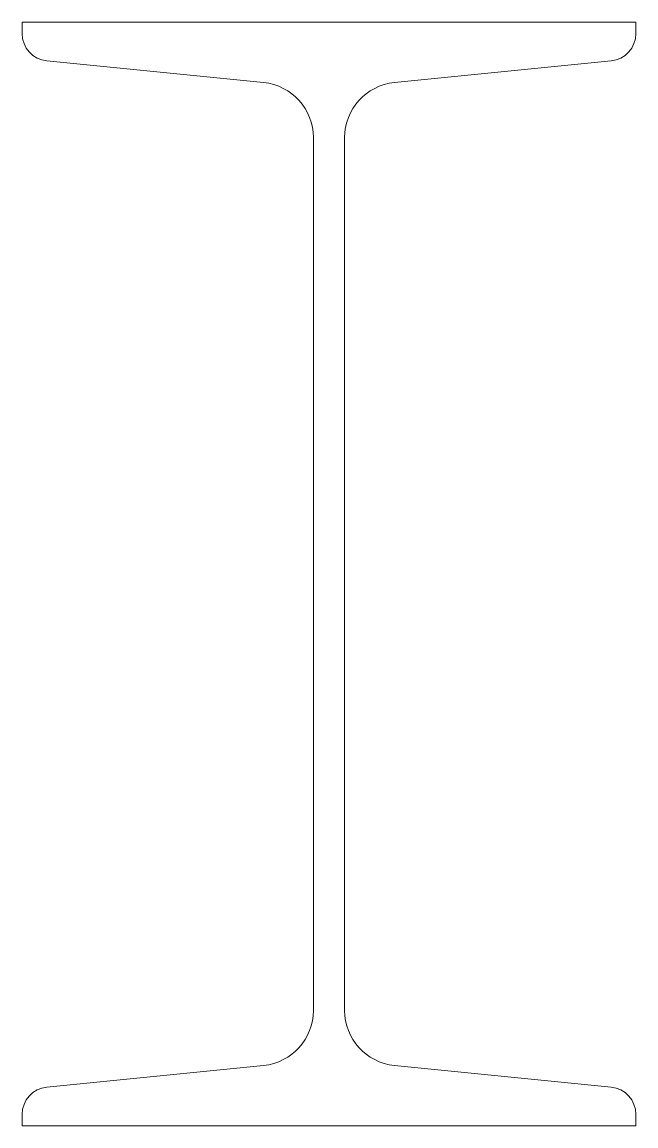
# Model space of a CAD drawing. Header units: millimetres. Extents: x -50 to 50, y 0 to 180.
import ezdxf

# ---------------------------------------------------------------- set-up
doc = ezdxf.new("R2010")
doc.units = ezdxf.units.MM
doc.header["$LTSCALE"] = 0.5
doc.layers.get('0').update_dxf_attribs({"color": 9, "lineweight": 15})

msp = doc.modelspace()

# ---------------------------------------------------------------- linework, layer by layer
at = {"ltscale": 0.5}
msp.add_lwpolyline([(2.55, 161.18), (2.55, 18.82, 0.385314), (10.65, 9.86), (45.95, 6.33, -0.385314), (50, 1.86), (50, 0), (-50, 0), (-50, 1.86, -0.385314), (-45.95, 6.33), (-10.65, 9.86, 0.385314), (-2.55, 18.82), (-2.55, 161.18, 0.385314), (-10.65, 170.14), (-45.95, 173.67, -0.385314), (-50, 178.14), (-50, 180), (50, 180), (50, 178.14, -0.385314), (45.95, 173.67), (10.65, 170.14, 0.385314)], format="xyb", close=True, dxfattribs=at)

doc.saveas('drawing.dxf')
